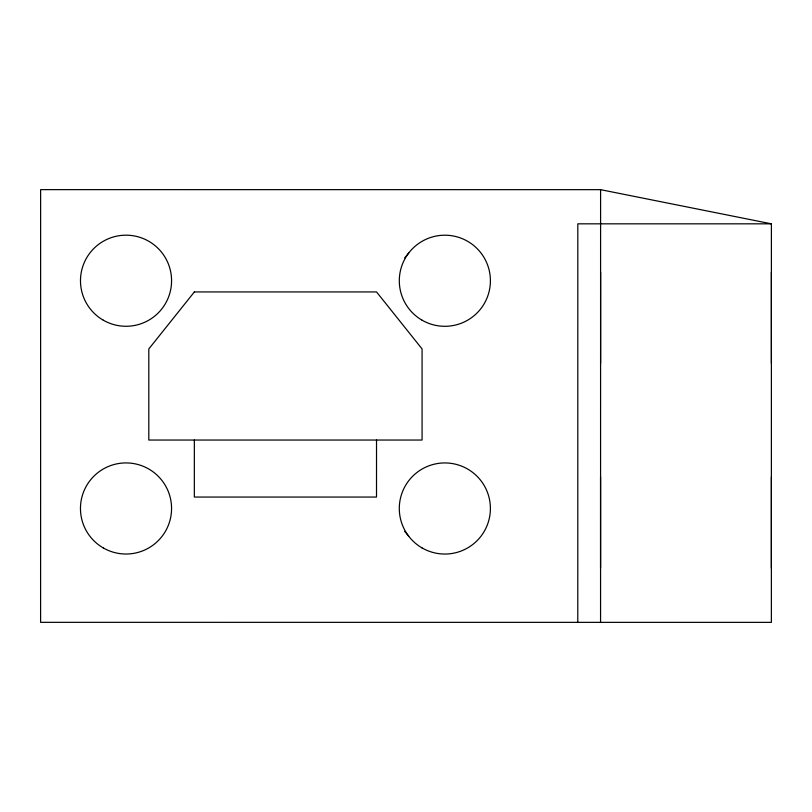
<?xml version="1.0" encoding="UTF-8"?>
<svg xmlns="http://www.w3.org/2000/svg" width="812" height="812" viewBox="0 0 812 812"><rect width="100%" height="100%" fill="white"/><g stroke="black" fill="none" stroke-linecap="round" stroke-linejoin="round"><path stroke-width="1.22" d="M194.352 440.043L194.342 497.056L376.514 497.056L376.524 440.043M577.789 622.368L577.819 223.828L771.4 223.828L771.37 622.368L40.6 622.337L40.63 189.632L600.596 189.663L771.4 223.828M600.565 622.368L600.596 189.663M404.701 257.891L408.73 253.019M404.691 531.322L408.72 536.214M771.37 272.223L771.4 363.319M771.37 476.948L771.37 568.045M600.606 272.223L600.606 363.319M600.565 476.948L600.565 568.045M194.362 291.934L148.809 348.947L148.809 440.043L422.078 440.043L422.078 348.947L376.535 291.934L194.362 291.934M422.088 320.202A45.543 45.543 0 0 0 490.407 280.759A45.543 45.543 0 0 0 422.088 241.306A45.543 45.543 0 0 0 422.088 320.202M422.078 547.938A45.543 45.543 0 0 0 490.397 508.495A45.543 45.543 0 0 0 422.078 469.042A45.543 45.543 0 0 0 422.078 547.938M103.256 320.172A45.543 45.543 0 0 0 171.576 280.729A45.543 45.543 0 0 0 103.256 241.286A45.543 45.543 0 0 0 103.256 320.172M103.246 547.917A45.543 45.543 0 0 0 171.565 508.474A45.543 45.543 0 0 0 103.246 469.021A45.543 45.543 0 0 0 103.246 547.917"/></g></svg>
